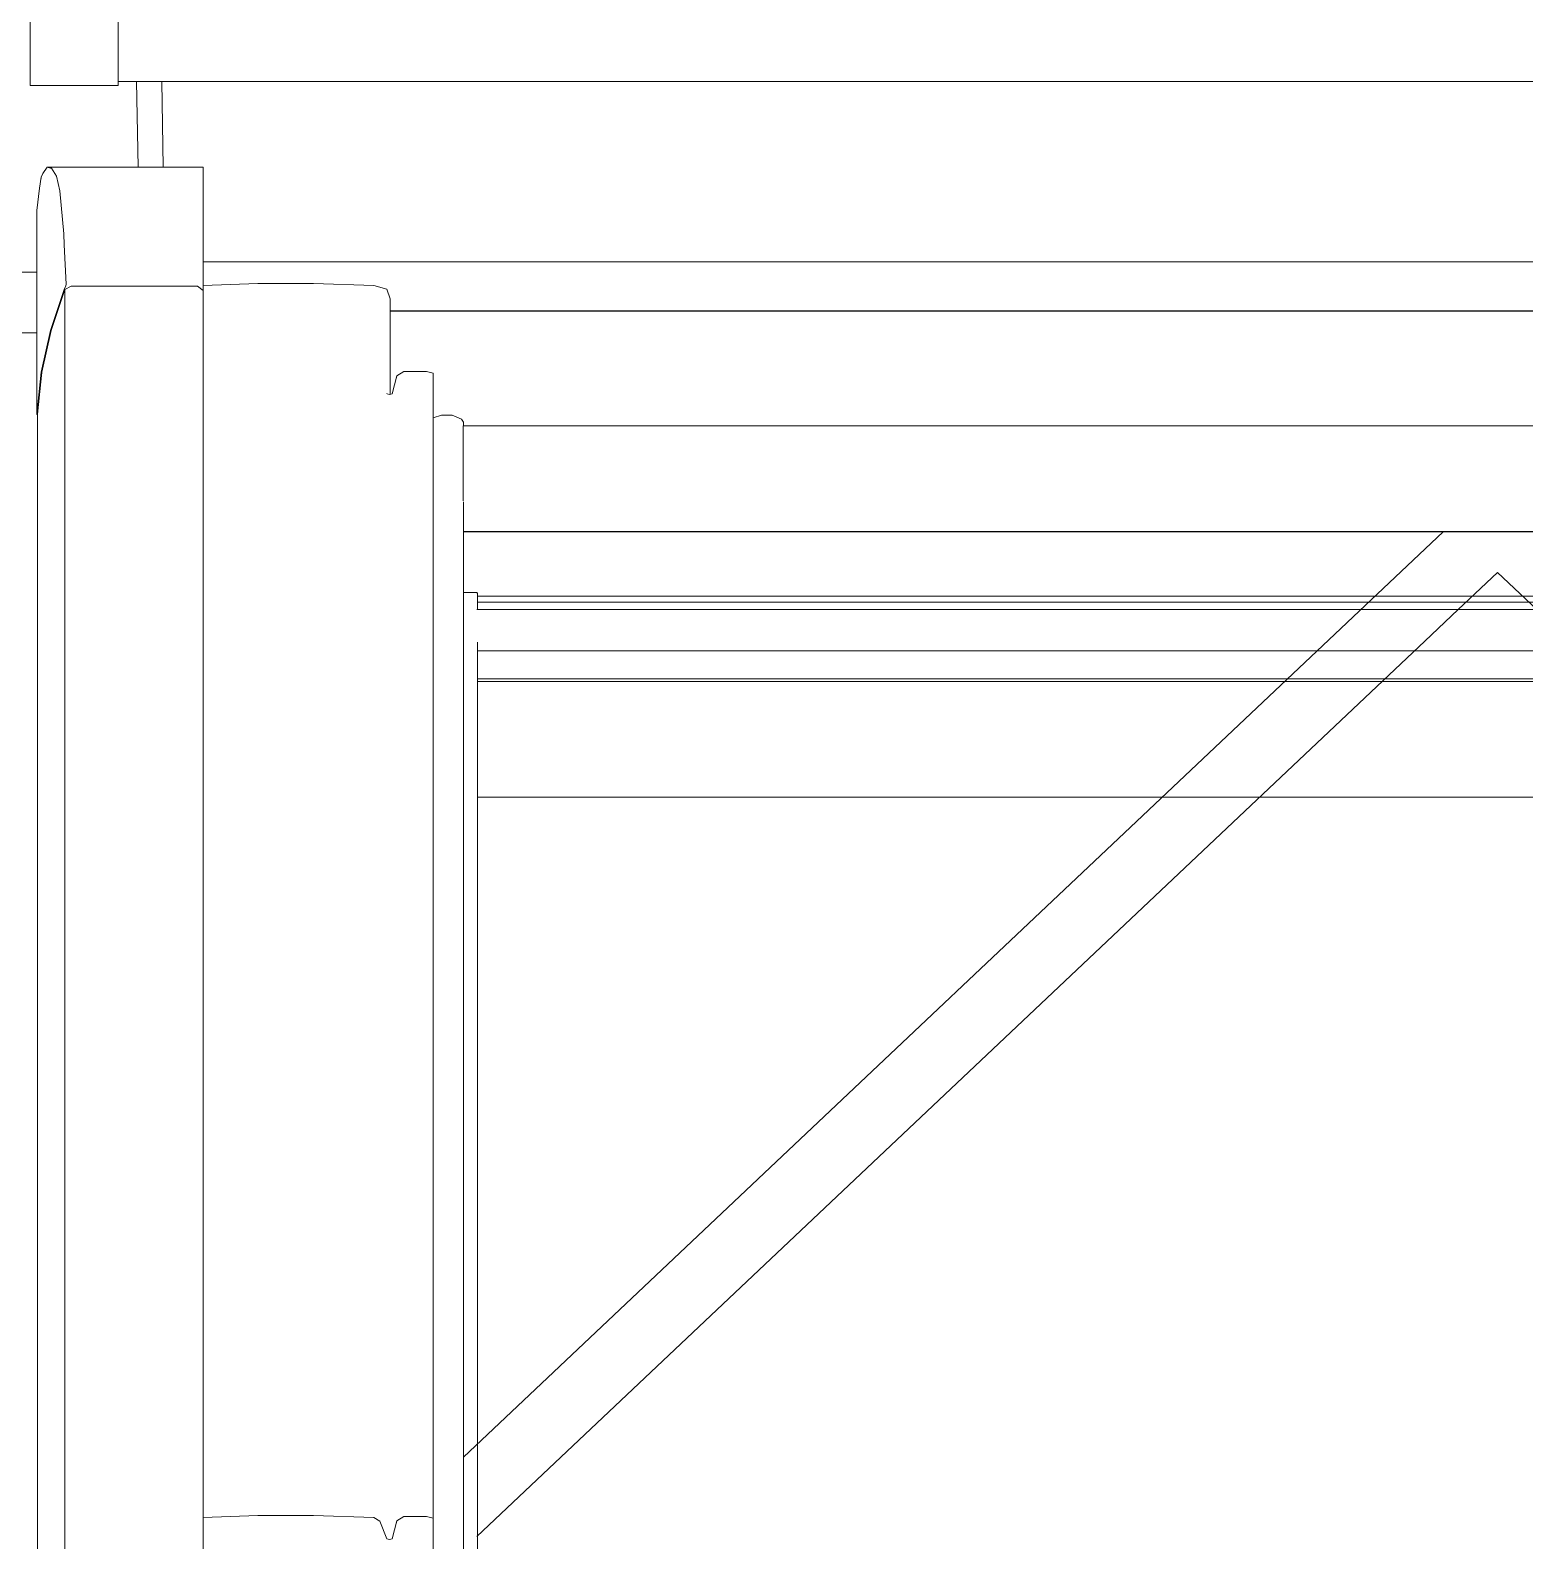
# Model space of a CAD drawing. Header units: metres. Extents: x -208 to 1512, y -277 to 123.
# Drawn here: x 14.1542 to 14.5898, y -3.3846 to -2.9443 of the extents above; entities that cross this region are included whole.
import ezdxf

# ---------------------------------------------------------------- set-up
doc = ezdxf.new("R2010")
doc.units = ezdxf.units.M
doc.header["$MEASUREMENT"] = 0
doc.linetypes.add('Wipeout_Contour', pattern=[1, 0, -1])
doc.layers.add('325 Dachfenster', color=7, linetype='Continuous')

# ---------------------------------------------------------------- blocks, each defined once
blk = doc.blocks.new('VELUX SlopeRoofBundle[17]_4')
at = {"color": 254, "linetype": 'Wipeout_Contour', "lineweight": 0, "ltscale": 57.901576}
blk.add_wipeout([(14.14185, -3.01484), (14.14185, -3.01541), (14.15615, -3.01541), (14.15615, -3.01484)], dxfattribs=at).dxf.layer = '325 Dachfenster'
at = {"color": 254, "linetype": 'Wipeout_Contour', "lineweight": 0, "ltscale": 58.666456}
blk.add_wipeout([(14.27405, -3.05649), (14.27405, -3.56164), (14.27715, -3.56164), (14.27715, -3.05656)], dxfattribs=at).dxf.layer = '325 Dachfenster'
at = {"color": 254, "linetype": 'Wipeout_Contour', "lineweight": 0, "ltscale": 115.171554}
blk.add_wipeout([(14.27995, -3.05769), (14.27995, -3.56164), (14.28045, -3.56164), (14.28045, -3.0818), (14.28035, -3.08153), (14.28035, -3.05967), (14.28045, -3.05967), (14.28045, -3.05854)], dxfattribs=at).dxf.layer = '325 Dachfenster'
at = {"color": 254, "linetype": 'Wipeout_Contour', "lineweight": 0, "ltscale": 57.948823}
blk.add_wipeout([(14.15635, -3.06787), (14.14185, -3.06787), (14.14185, -3.07367), (14.15635, -3.07367)], dxfattribs=at).dxf.layer = '325 Dachfenster'
at = {"color": 254, "linetype": 'Wipeout_Contour', "lineweight": 0, "ltscale": 144.17303}
blk.add_wipeout([(14.14185, -3.0917), (14.14185, -3.70979), (14.15423, -3.70979), (14.15425, -3.66149), (14.15425, -3.64552), (14.15555, -3.63161), (14.15615, -3.62846), (14.15615, -3.62845), (14.15635, -3.62657), (14.15635, -3.0917)], dxfattribs=at).dxf.layer = '325 Dachfenster'
at = {"color": 254, "linetype": 'Wipeout_Contour', "lineweight": 0, "ltscale": 58.558855}
blk.add_wipeout([(14.22055, -3.37723), (14.20465, -3.37775), (14.20465, -3.56164), (14.22055, -3.56164)], dxfattribs=at).dxf.layer = '325 Dachfenster'
at = {"color": 254, "linetype": 'Wipeout_Contour', "lineweight": 0, "ltscale": 58.784412}
blk.add_wipeout([(14.26975, -3.56164), (14.27165, -3.56164), (14.27165, -3.37801), (14.26975, -3.37752)], dxfattribs=at).dxf.layer = '325 Dachfenster'
at = {"color": 254, "linetype": 'Wipeout_Contour', "lineweight": 0, "ltscale": 58.742879}
blk.add_wipeout([(14.25895, -3.56164), (14.25975, -3.56164), (14.25975, -3.38395), (14.25895, -3.38423)], dxfattribs=at).dxf.layer = '325 Dachfenster'
at = {"color": 254, "linetype": 'Wipeout_Contour', "lineweight": 0, "ltscale": 217.42161}
blk.add_wipeout([(14.14185, -3.01484), (14.15615, -3.01484), (14.15615, -2.99685), (14.15692, -2.99035), (14.15745, -2.98718), (14.15785, -2.98607), (14.15916, -2.98422), (14.18448, -2.98422), (14.18385, -2.95926), (14.17985, -2.95926), (14.17985, -2.96046), (14.15422, -2.96046), (14.15422, -2.95834), (14.15422, -2.95558), (14.14185, -2.95558)], dxfattribs=at).dxf.layer = '325 Dachfenster'
at = {"color": 254, "linetype": 'Wipeout_Contour', "lineweight": 0, "ltscale": 86.02524}
blk.add_wipeout([(14.14185, -3.03252), (14.14185, -3.06787), (14.15635, -3.06787), (14.15635, -3.05641), (14.15615, -3.05626), (14.15615, -3.03252)], dxfattribs=at).dxf.layer = '325 Dachfenster'
at = {"color": 254, "linetype": 'Wipeout_Contour', "lineweight": 0, "ltscale": 58.678603}
blk.add_wipeout([(14.27715, -3.05656), (14.27715, -3.56164), (14.27995, -3.56164), (14.27995, -3.05769)], dxfattribs=at).dxf.layer = '325 Dachfenster'
at = {"color": 254, "linetype": 'Wipeout_Contour', "lineweight": 0, "ltscale": 57.959129}
blk.add_wipeout([(14.15635, -3.07367), (14.14185, -3.07367), (14.14185, -3.0917), (14.15635, -3.0917)], dxfattribs=at).dxf.layer = '325 Dachfenster'
at = {"color": 254, "linetype": 'Wipeout_Contour', "lineweight": 0, "ltscale": 58.739727}
blk.add_wipeout([(14.25815, -3.56164), (14.25895, -3.56164), (14.25895, -3.38423), (14.25815, -3.38402)], dxfattribs=at).dxf.layer = '325 Dachfenster'
at = {"color": 254, "linetype": 'Wipeout_Contour', "lineweight": 0, "ltscale": 115.890375}
blk.add_wipeout([(14.15422, -2.86684), (14.15422, -2.95834), (14.15422, -2.96046), (14.15423, -2.95311), (14.15424, -2.94434), (14.15425, -2.93084), (14.15425, -2.81162), (14.15425, -2.79316)], dxfattribs=at).dxf.layer = '325 Dachfenster'
at = {"color": 254, "linetype": 'Wipeout_Contour', "lineweight": 0, "ltscale": 57.613008}
blk.add_wipeout([(14.18498, -2.95926), (14.18385, -2.95926), (14.18448, -2.98422), (14.1851, -2.98422)], dxfattribs=at).dxf.layer = '325 Dachfenster'
at = {"color": 254, "linetype": 'Wipeout_Contour', "lineweight": 0, "ltscale": 72.637642}
blk.add_wipeout([(14.15635, -3.05626), (14.15635, -3.62657), (14.15745, -3.6162), (14.15765, -3.6153), (14.15765, -3.04401)], dxfattribs=at).dxf.layer = '325 Dachfenster'
at = {"color": 254, "linetype": 'Wipeout_Contour', "lineweight": 0, "ltscale": 59.639935}
blk.add_wipeout([(14.28035, -3.05967), (14.28035, -3.05988), (14.88335, -3.05988), (14.88335, -3.05967)], dxfattribs=at).dxf.layer = '325 Dachfenster'
at = {"color": 254, "linetype": 'Wipeout_Contour', "lineweight": 0, "ltscale": 59.654484}
blk.add_wipeout([(14.28035, -3.0748), (14.28035, -3.07982), (14.88335, -3.07982), (14.88335, -3.0748)], dxfattribs=at).dxf.layer = '325 Dachfenster'
at = {"color": 254, "linetype": 'Wipeout_Contour', "lineweight": 0, "ltscale": 59.665319}
blk.add_wipeout([(14.28045, -3.09043), (14.28045, -3.0905), (14.88325, -3.0905), (14.88325, -3.09043)], dxfattribs=at).dxf.layer = '325 Dachfenster'
at = {"color": 254, "linetype": 'Wipeout_Contour', "lineweight": 0, "ltscale": 58.751028}
blk.add_wipeout([(14.25975, -3.56164), (14.26105, -3.56164), (14.26105, -3.37879), (14.25975, -3.38395)], dxfattribs=at).dxf.layer = '325 Dachfenster'
at = {"color": 254, "linetype": 'Wipeout_Contour', "lineweight": 0, "ltscale": 57.923871}
blk.add_wipeout([(14.15423, -2.95311), (14.15422, -2.96046), (14.17985, -2.96046), (14.17985, -2.95311)], dxfattribs=at).dxf.layer = '325 Dachfenster'
at = {"color": 254, "linetype": 'Wipeout_Contour', "lineweight": 0, "ltscale": 58.02393}
blk.add_wipeout([(14.18505, -2.95926), (14.1856, -2.98422), (14.18571, -2.98422), (14.18516, -2.95926)], dxfattribs=at).dxf.layer = '325 Dachfenster'
at = {"color": 254, "linetype": 'Wipeout_Contour', "lineweight": 0, "ltscale": 72.556499}
blk.add_wipeout([(14.15765, -3.04401), (14.15765, -3.6153), (14.16015, -3.60403), (14.16035, -3.60344), (14.16035, -3.03184)], dxfattribs=at).dxf.layer = '325 Dachfenster'
at = {"color": 254, "linetype": 'Wipeout_Contour', "lineweight": 0, "ltscale": 59.644539}
blk.add_wipeout([(14.28035, -3.07049), (14.88335, -3.07049), (14.88335, -3.05988), (14.28035, -3.05988)], dxfattribs=at).dxf.layer = '325 Dachfenster'
at = {"color": 254, "linetype": 'Wipeout_Contour', "lineweight": 0, "ltscale": 119.289309}
blk.add_wipeout([(14.88335, -3.08067), (14.28035, -3.08067), (14.28035, -3.08153), (14.28045, -3.0818), (14.28045, -3.08258), (14.88325, -3.08258), (14.88325, -3.0818), (14.88335, -3.08153)], dxfattribs=at).dxf.layer = '325 Dachfenster'
at = {"color": 254, "linetype": 'Wipeout_Contour', "lineweight": 0, "ltscale": 58.738856}
blk.add_wipeout([(14.25615, -3.56164), (14.25815, -3.56164), (14.25815, -3.38402), (14.25615, -3.37886)], dxfattribs=at).dxf.layer = '325 Dachfenster'
at = {"color": 254, "linetype": 'Wipeout_Contour', "lineweight": 0, "ltscale": 58.751982}
blk.add_wipeout([(14.26105, -3.56164), (14.26315, -3.56164), (14.26315, -3.37752), (14.26105, -3.37879)], dxfattribs=at).dxf.layer = '325 Dachfenster'
at = {"layer": '325 Dachfenster', "linetype": 'Continuous', "lineweight": 0, "flags": 128}
blk.add_lwpolyline([(14.15422, -2.95834), (14.15422, -2.96046)], dxfattribs=at)
at = {"color": 254, "linetype": 'Wipeout_Contour', "lineweight": 0, "ltscale": 57.917341}
blk.add_wipeout([(14.15424, -2.94434), (14.15423, -2.95311), (14.17985, -2.95311), (14.17985, -2.94434)], dxfattribs=at).dxf.layer = '325 Dachfenster'
at = {"color": 254, "linetype": 'Wipeout_Contour', "lineweight": 0, "ltscale": 58.676659}
blk.add_wipeout([(14.18498, -2.95926), (14.1851, -2.98422), (14.1856, -2.98422), (14.18505, -2.95926)], dxfattribs=at).dxf.layer = '325 Dachfenster'
at = {"color": 254, "linetype": 'Wipeout_Contour', "lineweight": 0, "ltscale": 72.212289}
blk.add_wipeout([(14.15615, -3.05626), (14.15745, -3.04401), (14.15745, -2.98718), (14.15692, -2.99035), (14.15615, -2.99685)], dxfattribs=at).dxf.layer = '325 Dachfenster'
at = {"color": 254, "linetype": 'Wipeout_Contour', "lineweight": 0, "ltscale": 72.535873}
blk.add_wipeout([(14.16035, -3.03184), (14.16035, -3.60344), (14.16415, -3.59208), (14.16435, -3.59156), (14.16435, -3.01989)], dxfattribs=at).dxf.layer = '325 Dachfenster'
at = {"color": 254, "linetype": 'Wipeout_Contour', "lineweight": 0, "ltscale": 59.650612}
blk.add_wipeout([(14.28035, -3.07049), (14.28035, -3.0748), (14.88335, -3.0748), (14.88335, -3.07049)], dxfattribs=at).dxf.layer = '325 Dachfenster'
at = {"color": 254, "linetype": 'Wipeout_Contour', "lineweight": 0, "ltscale": 59.659234}
blk.add_wipeout([(14.88325, -3.08258), (14.28045, -3.08258), (14.28045, -3.08364), (14.88325, -3.08364)], dxfattribs=at).dxf.layer = '325 Dachfenster'
at = {"color": 254, "linetype": 'Wipeout_Contour', "lineweight": 0, "ltscale": 58.68695}
blk.add_wipeout([(14.23675, -3.56164), (14.25435, -3.56164), (14.25435, -3.3778), (14.23675, -3.37723)], dxfattribs=at).dxf.layer = '325 Dachfenster'
at = {"color": 254, "linetype": 'Wipeout_Contour', "lineweight": 0, "ltscale": 58.7673}
blk.add_wipeout([(14.26975, -3.37752), (14.26315, -3.37752), (14.26315, -3.56164), (14.26975, -3.56164)], dxfattribs=at).dxf.layer = '325 Dachfenster'
at = {"layer": '325 Dachfenster', "linetype": 'Continuous', "lineweight": 0, "flags": 128}
for points in [[(14.164, -2.73369), (14.1685, -2.74968), (14.17139, -2.76905), (14.17267, -2.79154), (14.17224, -2.81692), (14.17016, -2.84478), (14.16642, -2.8749), (14.1651, -2.88148), (14.16302, -2.88834), (14.16225, -2.89025), (14.16114, -2.89492), (14.15815, -2.90528), (14.15747, -2.90906), (14.15555, -2.91864), (14.1552, -2.92221), (14.15425, -2.93084), (14.15425, -2.93402), (14.15424, -2.94434), (14.15423, -2.95311), (14.15422, -2.96046)], [(14.15422, -2.86684), (14.15422, -2.95834)]]:
    blk.add_lwpolyline(points, dxfattribs=at)
at = {"color": 254, "linetype": 'Wipeout_Contour', "lineweight": 0, "ltscale": 58.00232}
blk.add_wipeout([(14.19259, -2.95926), (14.18516, -2.95926), (14.18571, -2.98422), (14.19298, -2.98422)], dxfattribs=at).dxf.layer = '325 Dachfenster'
at = {"color": 254, "linetype": 'Wipeout_Contour', "lineweight": 0, "ltscale": 88.372465}
blk.add_wipeout([(14.16435, -3.01989), (14.16435, -3.59156), (14.1646, -3.5909), (14.16469, -3.59082), (14.16615, -3.59082), (14.16615, -3.01893)], dxfattribs=at).dxf.layer = '325 Dachfenster'
at = {"color": 254, "linetype": 'Wipeout_Contour', "lineweight": 0, "ltscale": 58.656094}
blk.add_wipeout([(14.27165, -3.05731), (14.27165, -3.56164), (14.27405, -3.56164), (14.27405, -3.05649)], dxfattribs=at).dxf.layer = '325 Dachfenster'
at = {"color": 254, "linetype": 'Wipeout_Contour', "lineweight": 0, "ltscale": 59.656858}
blk.add_wipeout([(14.28035, -3.07982), (14.28035, -3.08067), (14.88335, -3.08067), (14.88335, -3.07982)], dxfattribs=at).dxf.layer = '325 Dachfenster'
at = {"color": 254, "linetype": 'Wipeout_Contour', "lineweight": 0, "ltscale": 59.659931}
blk.add_wipeout([(14.28045, -3.08428), (14.88325, -3.08428), (14.88325, -3.08364), (14.28045, -3.08364)], dxfattribs=at).dxf.layer = '325 Dachfenster'
at = {"color": 254, "linetype": 'Wipeout_Contour', "lineweight": 0, "ltscale": 58.620521}
blk.add_wipeout([(14.22055, -3.37723), (14.22055, -3.56164), (14.23675, -3.56164), (14.23675, -3.37723)], dxfattribs=at).dxf.layer = '325 Dachfenster'
at = {"color": 254, "linetype": 'Wipeout_Contour', "lineweight": 0, "ltscale": 58.725308}
blk.add_wipeout([(14.25435, -3.56164), (14.25615, -3.56164), (14.25615, -3.37886), (14.25435, -3.3778)], dxfattribs=at).dxf.layer = '325 Dachfenster'
at = {"color": 254, "linetype": 'Wipeout_Contour', "lineweight": 0, "ltscale": 119.10028}
blk.add_wipeout([(14.19259, -2.95926), (14.19298, -2.98422), (14.20465, -2.98422), (14.20465, -3.01187), (14.95905, -3.01187), (14.95905, -2.98422), (14.97073, -2.98422), (14.97111, -2.95926)], dxfattribs=at).dxf.layer = '325 Dachfenster'
at = {"color": 254, "linetype": 'Wipeout_Contour', "lineweight": 0, "ltscale": 58.312075}
blk.add_wipeout([(14.16615, -3.01893), (14.16615, -3.59082), (14.20295, -3.59082), (14.20295, -3.01893)], dxfattribs=at).dxf.layer = '325 Dachfenster'
at = {"color": 254, "linetype": 'Wipeout_Contour', "lineweight": 0, "ltscale": 58.552281}
blk.add_wipeout([(14.26975, -3.04383), (14.26975, -3.37752), (14.27165, -3.37801), (14.27165, -3.04433)], dxfattribs=at).dxf.layer = '325 Dachfenster'
at = {"color": 254, "linetype": 'Wipeout_Contour', "lineweight": 0, "ltscale": 88.218617}
blk.add_wipeout([(14.25815, -3.38402), (14.25895, -3.38423), (14.25895, -3.05055), (14.25825, -3.05036), (14.25825, -3.05033), (14.25815, -3.0503)], dxfattribs=at).dxf.layer = '325 Dachfenster'
at = {"color": 254, "linetype": 'Wipeout_Contour', "lineweight": 0, "ltscale": 59.663109}
blk.add_wipeout([(14.28045, -3.09043), (14.88325, -3.09043), (14.88325, -3.08499), (14.28045, -3.08499)], dxfattribs=at).dxf.layer = '325 Dachfenster'
at = {"color": 254, "linetype": 'Wipeout_Contour', "lineweight": 0, "ltscale": 59.558581}
blk.add_wipeout([(14.17985, -2.95177), (14.17985, -2.95926), (14.98385, -2.95926), (14.98385, -2.95177)], dxfattribs=at).dxf.layer = '325 Dachfenster'
at = {"color": 254, "linetype": 'Wipeout_Contour', "lineweight": 0, "ltscale": 58.387152}
blk.add_wipeout([(14.20295, -3.01893), (14.20295, -3.59082), (14.20465, -3.59082), (14.20465, -3.02019)], dxfattribs=at).dxf.layer = '325 Dachfenster'
at = {"color": 254, "linetype": 'Wipeout_Contour', "lineweight": 0, "ltscale": 58.502249}
blk.add_wipeout([(14.25815, -3.0503), (14.25615, -3.04514), (14.25615, -3.37886), (14.25815, -3.38402)], dxfattribs=at).dxf.layer = '325 Dachfenster'
at = {"color": 254, "linetype": 'Wipeout_Contour', "lineweight": 0, "ltscale": 59.660489}
blk.add_wipeout([(14.28045, -3.08499), (14.88325, -3.08499), (14.88325, -3.08428), (14.28045, -3.08428)], dxfattribs=at).dxf.layer = '325 Dachfenster'
at = {"color": 254, "linetype": 'Wipeout_Contour', "lineweight": 0, "ltscale": 119.848448}
blk.add_wipeout([(14.28045, -3.3849), (14.46759, -3.56164), (14.69611, -3.56164), (14.88325, -3.3849), (14.88325, -3.36016), (14.59773, -3.0905), (14.56598, -3.0905), (14.28045, -3.36016)], dxfattribs=at).dxf.layer = '325 Dachfenster'
at = {"layer": '325 Dachfenster', "linetype": 'Continuous', "lineweight": 0, "flags": 128}
for points in [[(14.15422, -2.96046), (14.17985, -2.96046)], [(14.17985, -2.95926), (14.98385, -2.95926)], [(14.58185, -3.10238), (14.59331, -3.1132), (14.60304, -3.12239), (14.87929, -3.38328)]]:
    blk.add_lwpolyline(points, dxfattribs=at)
at = {"color": 254, "linetype": 'Wipeout_Contour', "lineweight": 0, "ltscale": 59.552146}
blk.add_wipeout([(14.17985, -2.95177), (14.98385, -2.95177), (14.98385, -2.94307), (14.17985, -2.94307)], dxfattribs=at).dxf.layer = '325 Dachfenster'
at = {"color": 254, "linetype": 'Wipeout_Contour', "lineweight": 0, "ltscale": 58.325917}
blk.add_wipeout([(14.20465, -3.37775), (14.22055, -3.37723), (14.22055, -3.04351), (14.20465, -3.04403)], dxfattribs=at).dxf.layer = '325 Dachfenster'
at = {"color": 254, "linetype": 'Wipeout_Contour', "lineweight": 0, "ltscale": 58.492694}
blk.add_wipeout([(14.25615, -3.04514), (14.25435, -3.04408), (14.25435, -3.3778), (14.25615, -3.37886)], dxfattribs=at).dxf.layer = '325 Dachfenster'
at = {"color": 254, "linetype": 'Wipeout_Contour', "lineweight": 0, "ltscale": 58.513844}
blk.add_wipeout([(14.25895, -3.05055), (14.25895, -3.38423), (14.25975, -3.38395), (14.25975, -3.05027)], dxfattribs=at).dxf.layer = '325 Dachfenster'
at = {"color": 254, "linetype": 'Wipeout_Contour', "lineweight": 0, "ltscale": 44.571518}
blk.add_wipeout([(14.28045, -3.0905), (14.28045, -3.36016), (14.56598, -3.0905)], dxfattribs=at).dxf.layer = '325 Dachfenster'
at = {"layer": '325 Dachfenster', "linetype": 'Continuous', "lineweight": 0, "flags": 128}
for points in [[(14.17985, -2.96046), (14.17985, -2.95311), (14.17985, -2.94434), (14.17985, -2.93402), (14.17985, -2.92221), (14.17985, -2.90906), (14.17985, -2.89492), (14.17985, -2.88834), (14.17985, -2.88148), (14.17985, -2.8749), (14.17985, -2.84478), (14.17985, -2.81692), (14.17985, -2.79154), (14.17985, -2.76905), (14.17985, -2.74968), (14.17985, -2.73369)], [(14.28045, -3.0818), (14.28045, -3.56164)], [(14.28045, -3.09043), (14.88325, -3.09043)], [(14.56598, -3.0905), (14.28045, -3.36016)], [(14.28045, -3.0905), (14.88325, -3.0905)], [(14.58185, -3.10238), (14.5704, -3.1132), (14.56066, -3.12239), (14.28442, -3.38328)], [(14.28045, -3.10825), (14.28435, -3.10825)], [(14.28435, -3.10825), (14.28455, -3.10846)], [(14.28455, -3.10846), (14.28455, -3.1132)], [(14.28455, -3.10931), (14.87915, -3.10931)], [(14.28455, -3.11101), (14.87915, -3.11101)], [(14.28442, -3.1132), (14.87929, -3.1132)], [(14.28455, -3.12267), (14.28455, -3.56164)], [(14.28455, -3.12522), (14.87915, -3.12522)], [(14.28455, -3.13335), (14.87915, -3.13335)], [(14.28455, -3.13413), (14.87915, -3.13413)], [(14.28455, -3.16786), (14.87915, -3.16786)]]:
    blk.add_lwpolyline(points, dxfattribs=at)
at = {"color": 254, "linetype": 'Wipeout_Contour', "lineweight": 0, "ltscale": 58.454464}
blk.add_wipeout([(14.23675, -3.04351), (14.23675, -3.37723), (14.25435, -3.3778), (14.25435, -3.04408)], dxfattribs=at).dxf.layer = '325 Dachfenster'
at = {"color": 254, "linetype": 'Wipeout_Contour', "lineweight": 0, "ltscale": 58.514455}
blk.add_wipeout([(14.25975, -3.05027), (14.25975, -3.38395), (14.26105, -3.37879), (14.26105, -3.04511)], dxfattribs=at).dxf.layer = '325 Dachfenster'
at = {"layer": '325 Dachfenster', "linetype": 'Continuous', "lineweight": 0, "flags": 128}
for points in [[(14.25615, -3.37886), (14.25435, -3.3778)], [(14.25815, -3.38402), (14.25615, -3.37886)], [(14.25895, -3.38423), (14.25815, -3.38402)], [(14.25975, -3.38395), (14.25895, -3.38423)]]:
    blk.add_lwpolyline(points, dxfattribs=at)
at = {"color": 254, "linetype": 'Wipeout_Contour', "lineweight": 0, "ltscale": 58.388391}
blk.add_wipeout([(14.22055, -3.04351), (14.22055, -3.37723), (14.23675, -3.37723), (14.23675, -3.04351)], dxfattribs=at).dxf.layer = '325 Dachfenster'
at = {"color": 254, "linetype": 'Wipeout_Contour', "lineweight": 0, "ltscale": 58.519163}
blk.add_wipeout([(14.26105, -3.04511), (14.26105, -3.37879), (14.26315, -3.37752), (14.26315, -3.04383)], dxfattribs=at).dxf.layer = '325 Dachfenster'
at = {"layer": '325 Dachfenster', "linetype": 'Continuous', "lineweight": 0, "flags": 128}
blk.add_lwpolyline([(14.25435, -3.3778), (14.23675, -3.37723), (14.22055, -3.37723), (14.20465, -3.37775)], dxfattribs=at)
at = {"color": 254, "linetype": 'Wipeout_Contour', "lineweight": 0, "ltscale": 58.162386}
blk.add_wipeout([(14.20465, -3.04403), (14.22055, -3.04351), (14.22055, -3.0182), (14.20465, -3.01871)], dxfattribs=at).dxf.layer = '325 Dachfenster'
at = {"color": 254, "linetype": 'Wipeout_Contour', "lineweight": 0, "ltscale": 57.988579}
blk.add_wipeout([(14.25615, -3.04514), (14.25815, -3.05023), (14.25915, -3.02258), (14.25815, -3.01983)], dxfattribs=at).dxf.layer = '325 Dachfenster'
at = {"color": 254, "linetype": 'Wipeout_Contour', "lineweight": 0, "ltscale": 58.535964}
blk.add_wipeout([(14.26315, -3.04383), (14.26315, -3.37752), (14.26975, -3.37752), (14.26975, -3.04383)], dxfattribs=at).dxf.layer = '325 Dachfenster'
at = {"layer": '325 Dachfenster', "linetype": 'Continuous', "lineweight": 0, "flags": 128}
for points in [[(14.26105, -3.37879), (14.25975, -3.38395)], [(14.26315, -3.37752), (14.26105, -3.37879)], [(14.27165, -3.37801), (14.26975, -3.37752), (14.26315, -3.37752)]]:
    blk.add_lwpolyline(points, dxfattribs=at)
at = {"color": 254, "linetype": 'Wipeout_Contour', "lineweight": 0, "ltscale": 58.226495}
blk.add_wipeout([(14.22055, -3.04351), (14.23675, -3.04351), (14.23675, -3.0182), (14.22055, -3.0182)], dxfattribs=at).dxf.layer = '325 Dachfenster'
at = {"color": 254, "linetype": 'Wipeout_Contour', "lineweight": 0, "ltscale": 103.086707}
blk.add_wipeout([(14.25815, -3.05023), (14.25818, -3.05031), (14.25825, -3.05033), (14.25825, -3.05036), (14.25895, -3.05055), (14.25915, -3.05048), (14.25915, -3.02258)], dxfattribs=at).dxf.layer = '325 Dachfenster'
at = {"color": 254, "linetype": 'Wipeout_Contour', "lineweight": 0, "ltscale": 43.865916}
blk.add_wipeout([(14.25435, -3.04408), (14.25615, -3.04514), (14.25815, -3.01983)], dxfattribs=at).dxf.layer = '325 Dachfenster'
at = {"color": 254, "linetype": 'Wipeout_Contour', "lineweight": 0, "ltscale": 44.135213}
blk.add_wipeout([(14.25435, -3.04408), (14.25815, -3.01983), (14.25435, -3.01876)], dxfattribs=at).dxf.layer = '325 Dachfenster'
at = {"color": 254, "linetype": 'Wipeout_Contour', "lineweight": 0, "ltscale": 58.291721}
blk.add_wipeout([(14.25435, -3.01876), (14.23675, -3.0182), (14.23675, -3.04351), (14.25435, -3.04408)], dxfattribs=at).dxf.layer = '325 Dachfenster'
at = {"color": 254, "linetype": 'Wipeout_Contour', "lineweight": 0, "ltscale": 59.613058}
blk.add_wipeout([(14.25915, -3.02615), (14.25915, -3.02622), (14.90455, -3.02622), (14.90455, -3.02615)], dxfattribs=at).dxf.layer = '325 Dachfenster'
at = {"color": 254, "linetype": 'Wipeout_Contour', "lineweight": 0, "ltscale": 59.618126}
blk.add_wipeout([(14.25915, -3.03818), (14.90455, -3.03818), (14.90455, -3.02622), (14.25915, -3.02622)], dxfattribs=at).dxf.layer = '325 Dachfenster'
at = {"color": 254, "linetype": 'Wipeout_Contour', "lineweight": 0, "ltscale": 57.623178}
blk.add_wipeout([(14.25815, -3.05023), (14.25615, -3.04514), (14.25815, -3.0503), (14.25818, -3.05031)], dxfattribs=at).dxf.layer = '325 Dachfenster'
at = {"color": 254, "linetype": 'Wipeout_Contour', "lineweight": 0, "ltscale": 238.370332}
blk.add_wipeout([(14.95905, -3.01187), (14.20465, -3.01187), (14.20465, -3.01871), (14.22055, -3.0182), (14.23675, -3.0182), (14.25435, -3.01876), (14.25815, -3.01983), (14.25915, -3.02258), (14.25915, -3.02615), (14.90455, -3.02615), (14.90455, -3.02258), (14.90555, -3.01983), (14.90935, -3.01876), (14.92695, -3.0182), (14.94315, -3.0182), (14.95905, -3.01871)], dxfattribs=at).dxf.layer = '325 Dachfenster'
at = {"color": 254, "linetype": 'Wipeout_Contour', "lineweight": 0, "ltscale": 238.548997}
blk.add_wipeout([(14.25915, -3.03818), (14.25915, -3.05048), (14.25975, -3.05027), (14.26105, -3.04511), (14.26315, -3.04383), (14.26975, -3.04383), (14.27165, -3.04433), (14.27165, -3.05274), (14.89205, -3.05274), (14.89205, -3.04433), (14.89395, -3.04383), (14.90055, -3.04383), (14.90265, -3.0451), (14.90395, -3.05027), (14.90455, -3.05048), (14.90455, -3.03818)], dxfattribs=at).dxf.layer = '325 Dachfenster'
at = {"layer": '325 Dachfenster', "linetype": 'Continuous', "lineweight": 0, "flags": 128}
for points in [[(14.25915, -3.02258), (14.25815, -3.01983)], [(14.25915, -3.05048), (14.25915, -3.02258)], [(14.25915, -3.02615), (14.90455, -3.02615)], [(14.25975, -3.05027), (14.26105, -3.04511)], [(14.26105, -3.04511), (14.26315, -3.04383)], [(14.26315, -3.04383), (14.26975, -3.04383), (14.27165, -3.04433)], [(14.25818, -3.05031), (14.25815, -3.05023)], [(14.25825, -3.05033), (14.25825, -3.05036)], [(14.25825, -3.05036), (14.25895, -3.05055)], [(14.25895, -3.05055), (14.25975, -3.05027)]]:
    blk.add_lwpolyline(points, dxfattribs=at)
at = {"color": 254, "linetype": 'Wipeout_Contour', "lineweight": 0, "ltscale": 205.573385}
blk.add_wipeout([(14.15745, -3.04401), (14.15615, -3.05626), (14.15635, -3.05641), (14.15635, -3.05626), (14.15765, -3.04401), (14.16035, -3.03184), (14.16435, -3.01989), (14.16615, -3.01893), (14.20295, -3.01893), (14.20465, -3.02019), (14.20465, -3.01879), (14.16458, -3.01879), (14.16415, -3.01989), (14.16015, -3.03184)], dxfattribs=at).dxf.layer = '325 Dachfenster'
at = {"color": 254, "linetype": 'Wipeout_Contour', "lineweight": 0, "ltscale": 208.968549}
blk.add_wipeout([(14.27165, -3.05274), (14.27165, -3.05731), (14.27405, -3.05649), (14.27715, -3.05656), (14.27995, -3.05769), (14.28045, -3.05854), (14.28045, -3.05967), (14.88325, -3.05967), (14.88325, -3.05854), (14.88375, -3.05769), (14.88655, -3.05656), (14.88965, -3.05649), (14.89205, -3.05731), (14.89205, -3.05274)], dxfattribs=at).dxf.layer = '325 Dachfenster'
at = {"layer": '325 Dachfenster', "linetype": 'Continuous', "lineweight": 0, "flags": 128}
for points in [[(14.27165, -3.04433), (14.27165, -3.37801), (14.27165, -3.56164)], [(14.15615, -3.05626), (14.15635, -3.05641)], [(14.15635, -3.05626), (14.15635, -3.62657)], [(14.27405, -3.05649), (14.27165, -3.05731)], [(14.27715, -3.05656), (14.27405, -3.05649)], [(14.27995, -3.05769), (14.27715, -3.05656)], [(14.28045, -3.05854), (14.27995, -3.05769)], [(14.28045, -3.05854), (14.28045, -3.05967)], [(14.28035, -3.05967), (14.28035, -3.05988)], [(14.28035, -3.05967), (14.88335, -3.05967)], [(14.28035, -3.05988), (14.28035, -3.07049), (14.28035, -3.0748), (14.28035, -3.07982), (14.28035, -3.08067), (14.28035, -3.08153)]]:
    blk.add_lwpolyline(points, dxfattribs=at)
at = {"color": 254, "linetype": 'Wipeout_Contour', "lineweight": 0, "ltscale": 115.480513}
blk.add_wipeout([(14.16015, -2.98451), (14.16015, -3.03184), (14.16415, -3.01989), (14.16415, -3.00685), (14.16403, -3.00365), (14.16282, -2.99113), (14.16186, -2.98692), (14.16045, -2.98457)], dxfattribs=at).dxf.layer = '325 Dachfenster'
at = {"color": 254, "linetype": 'Wipeout_Contour', "lineweight": 0, "ltscale": 86.874039}
blk.add_wipeout([(14.15785, -2.98607), (14.15745, -2.98718), (14.15745, -3.04401), (14.16015, -3.03184), (14.16015, -2.98451), (14.15916, -2.98422)], dxfattribs=at).dxf.layer = '325 Dachfenster'
at = {"color": 254, "linetype": 'Wipeout_Contour', "lineweight": 0, "ltscale": 57.996281}
blk.add_wipeout([(14.16282, -2.99113), (14.16403, -3.00365), (14.20465, -3.00365), (14.20465, -2.99113)], dxfattribs=at).dxf.layer = '325 Dachfenster'
at = {"layer": '325 Dachfenster', "linetype": 'Continuous', "lineweight": 0, "flags": 128}
for points in [[(14.15615, -2.99685), (14.15615, -3.05626)], [(14.15615, -3.01484), (14.14185, -3.01484), (14.12755, -3.01484)], [(14.15615, -3.03252), (14.14185, -3.03252), (14.12755, -3.03252)]]:
    blk.add_lwpolyline(points, dxfattribs=at)
at = {"color": 254, "linetype": 'Wipeout_Contour', "lineweight": 0, "ltscale": 72.988818}
blk.add_wipeout([(14.20465, -2.98422), (14.15916, -2.98422), (14.16015, -2.98451), (14.16045, -2.98457), (14.20465, -2.98457)], dxfattribs=at).dxf.layer = '325 Dachfenster'
at = {"color": 254, "linetype": 'Wipeout_Contour', "lineweight": 0, "ltscale": 72.934664}
blk.add_wipeout([(14.16403, -3.00365), (14.16415, -3.00685), (14.16466, -3.01836), (14.20465, -3.01836), (14.20465, -3.00365)], dxfattribs=at).dxf.layer = '325 Dachfenster'
at = {"layer": '325 Dachfenster', "linetype": 'Continuous', "lineweight": 0, "flags": 128}
blk.add_lwpolyline([(14.20465, -3.01187), (14.95905, -3.01187)], dxfattribs=at)
at = {"color": 254, "linetype": 'Wipeout_Contour', "lineweight": 0, "ltscale": 57.979272}
blk.add_wipeout([(14.20465, -2.98457), (14.16045, -2.98457), (14.16186, -2.98692), (14.20465, -2.98692)], dxfattribs=at).dxf.layer = '325 Dachfenster'
at = {"color": 254, "linetype": 'Wipeout_Contour', "lineweight": 0, "ltscale": 58.289552}
blk.add_wipeout([(14.16415, -3.01989), (14.16458, -3.01879), (14.16466, -3.01836), (14.16415, -3.00685)], dxfattribs=at).dxf.layer = '325 Dachfenster'
at = {"layer": '325 Dachfenster', "linetype": 'Continuous', "lineweight": 0, "flags": 128}
for points in [[(14.18516, -2.95926), (14.18571, -2.98422)], [(14.19298, -2.98422), (14.19259, -2.95926)], [(14.15916, -2.98422), (14.20465, -2.98422)]]:
    blk.add_lwpolyline(points, dxfattribs=at)
at = {"color": 254, "linetype": 'Wipeout_Contour', "lineweight": 0, "ltscale": 57.993387}
blk.add_wipeout([(14.20465, -2.98692), (14.16186, -2.98692), (14.16282, -2.99113), (14.20465, -2.99113)], dxfattribs=at).dxf.layer = '325 Dachfenster'
at = {"color": 254, "linetype": 'Wipeout_Contour', "lineweight": 0, "ltscale": 58.042055}
blk.add_wipeout([(14.16458, -3.01879), (14.20465, -3.01879), (14.20465, -3.01836), (14.16466, -3.01836)], dxfattribs=at).dxf.layer = '325 Dachfenster'
at = {"layer": '325 Dachfenster', "linetype": 'Continuous', "lineweight": 0, "flags": 128}
for points in [[(14.15615, -2.99685), (14.15692, -2.99035), (14.15745, -2.98718), (14.15785, -2.98607), (14.15916, -2.98422), (14.16015, -2.98451), (14.16045, -2.98457), (14.16186, -2.98692), (14.16282, -2.99113), (14.16403, -3.00365), (14.16415, -3.00685), (14.16466, -3.01836)], [(14.20465, -3.01836), (14.20465, -3.00365), (14.20465, -2.99113), (14.20465, -2.98692), (14.20465, -2.98457), (14.20465, -2.98422)], [(14.16458, -3.01879), (14.16415, -3.01989), (14.16015, -3.03184), (14.15745, -3.04401), (14.15615, -3.05626)], [(14.15635, -3.05626), (14.15765, -3.04401), (14.16035, -3.03184), (14.16435, -3.01989)], [(14.16435, -3.01989), (14.16615, -3.01893)], [(14.16435, -3.01989), (14.16435, -3.59156)], [(14.16458, -3.01879), (14.16466, -3.01836)], [(14.16615, -3.01893), (14.20295, -3.01893)], [(14.20295, -3.01893), (14.20465, -3.02019)], [(14.25815, -3.01983), (14.25435, -3.01876), (14.23675, -3.0182), (14.22055, -3.0182), (14.20465, -3.01871)], [(14.20465, -3.01879), (14.20465, -3.01836)], [(14.20465, -3.02019), (14.20465, -3.01879)], [(14.20465, -3.02019), (14.20465, -3.59082)]]:
    blk.add_lwpolyline(points, dxfattribs=at)
blk = doc.blocks.new('Dachfläche_33_4', base_point=(15.03185, -2.19932))
at = {"layer": '325 Dachfenster', "linetype": 'Continuous', "lineweight": 0}
blk.add_blockref('VELUX SlopeRoofBundle[17]_4', (0, 0), dxfattribs=at)

msp = doc.modelspace()

# ---------------------------------------------------------------- block references
at = {"layer": '325 Dachfenster', "color": 7, "linetype": 'Continuous', "lineweight": 13, "true_color": 0xf4f4f4}
msp.add_blockref('Dachfläche_33_4', (15.03185, -2.19932), dxfattribs=at)

doc.saveas('drawing.dxf')
